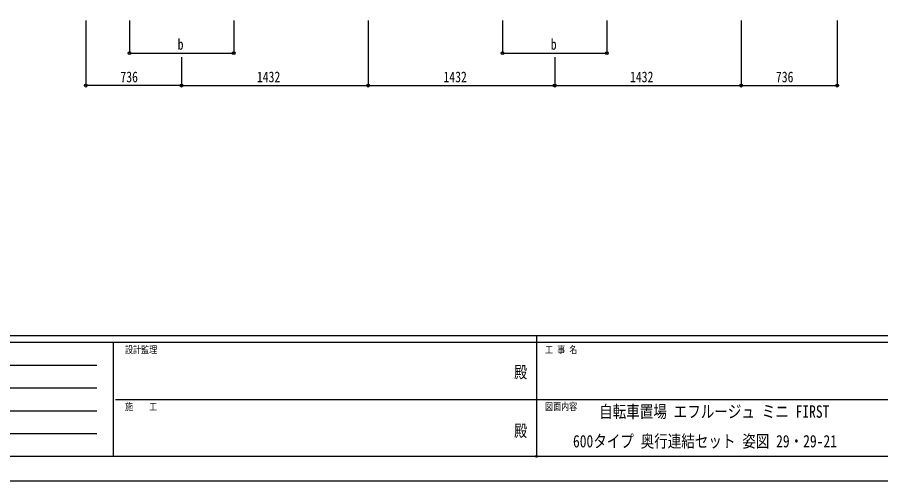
# Model space of a CAD drawing. Units: millimetres, scale not verified. Extents: x -10512 to 10512, y -7425 to 7425.
# Drawn here: x -3998 to 2630, y -7425 to -3866 of the extents above; entities that cross this region are included whole.
import ezdxf
from ezdxf.enums import TextEntityAlignment as Align

# ---------------------------------------------------------------- set-up
doc = ezdxf.new("R2010")
doc.units = ezdxf.units.MM
doc.header["$LTSCALE"] = 30
doc.header["$PDMODE"] = 32
doc.header["$PDSIZE"] = 15
for name, color, linetype in [('0-2_USER1', 3, 'Continuous'), ('0-6_YKK_D', 6, 'Continuous'), ('0-7_YKK_ZWAK', 7, 'Continuous')]:
    doc.layers.add(name, color=color, linetype=linetype)
doc.styles.add('ＭＳ ゴシック', font='')
doc.styles.get('ＭＳ ゴシック').set_extended_font_data('MS Gothic')

msp = doc.modelspace()

# ---------------------------------------------------------------- linework, layer by layer
at = {"layer": '0-6_YKK_D'}
for p, q in [((-3472.92, -3890.74), (-3472.92, -4391.74)), ((-3137.12, -3890.74), (-3137.12, -4141.74)), ((-2337.12, -3890.74), (-2337.12, -4141.74)), ((-1304.92, -3890.74), (-1304.92, -4391.74)), ((-1304.92, -3890.74), (-1304.92, -4391.74)), ((-273.12, -3890.74), (-273.12, -4141.74)), ((526.88, -3890.74), (526.88, -4141.74)), ((1559.08, -3890.74), (1559.08, -4391.74)), ((1559.08, -3890.74), (1559.08, -4391.74)), ((2295.08, -3890.74), (2295.08, -4391.74)), ((-3137.12, -4140.74), (-2337.12, -4140.74)), ((-2736.92, -4172.24), (-2736.92, -4391.74)), ((-2736.92, -4172.24), (-2736.92, -4391.74)), ((-273.12, -4140.74), (526.88, -4140.74)), ((127.08, -4172.24), (127.08, -4391.74)), ((127.08, -4172.24), (127.08, -4391.74)), ((-2736.92, -4390.74), (-3472.92, -4390.74)), ((-2736.92, -4390.74), (-1304.92, -4390.74)), ((-1304.92, -4390.74), (127.08, -4390.74)), ((127.08, -4390.74), (1559.08, -4390.74)), ((1559.08, -4390.74), (2295.08, -4390.74))]:
    msp.add_line(p, q, dxfattribs=at)
for centre in [(-3137.12, -4140.74), (-2337.12, -4140.74), (-273.12, -4140.74), (526.88, -4140.74), (-3472.92, -4390.74), (-2736.92, -4390.74), (-2736.92, -4390.74), (-1304.92, -4390.74), (-1304.92, -4390.74), (127.08, -4390.74), (127.08, -4390.74), (1559.08, -4390.74), (1559.08, -4390.74), (2295.08, -4390.74)]:
    msp.add_circle(centre, 10.62, dxfattribs=at)
at = {"layer": '0-7_YKK_ZWAK'}
for p, q in [((9737.55, -6312.5), (-9762.45, -6312.5)), ((-3262.45, -6362.5), (-9762.45, -6362.5)), ((-3262.45, -6362.5), (-3262.45, -7237.5)), ((-12.45, -6362.5), (-3262.45, -6362.5)), ((-12.45, -6312.5), (-12.45, -7237.5)), ((3237.55, -6362.5), (-12.45, -6362.5)), ((-9656.2, -6537.5), (-3387.45, -6537.5)), ((-9656.2, -6712.5), (-3387.45, -6712.5)), ((-3243.7, -6800), (-12.45, -6800)), ((-12.45, -6800), (3237.55, -6800)), ((-9656.2, -6887.5), (-3387.45, -6887.5)), ((-9656.2, -7062.5), (-3387.45, -7062.5)), ((-9762.45, -7237.5), (-3262.45, -7237.5)), ((-3262.45, -7237.5), (-12.45, -7237.5)), ((-12.45, -7237.5), (3237.55, -7237.5))]:
    msp.add_line(p, q, dxfattribs=at)
msp.add_lwpolyline([(-10512.5, -7425), (10512.5, -7425), (10512.5, 7425), (-10512.5, 7425)], close=True, dxfattribs=at)
msp.add_point((-12.45, -7237.5), dxfattribs=at)

# ---------------------------------------------------------------- texts
at = {"layer": '0-2_USER1', "style": 'ＭＳ ゴシック', "width": 0.8}
for s, p in [('自転車置場 エフルージュ ミニ FIRST', (468.55, -6970)), ('600タイプ 奥行連結セット 姿図 29・29-21', (267.48, -7197.5))]:
    msp.add_text(s, height=95.31, dxfattribs=at).set_placement(p, align=Align.BOTTOM_LEFT)
at = {"layer": '0-6_YKK_D', "style": 'ＭＳ ゴシック', "width": 0.8}
for s, p in [('b', (-2767.12, -4139.74)), ('b', (96.88, -4139.74)), ('736', (-3206.92, -4389.74)), ('1432', (-2158.92, -4389.74)), ('1432', (-726.92, -4389.74)), ('1432', (705.08, -4389.74)), ('736', (1825.08, -4389.74))]:
    msp.add_text(s, height=82.48, dxfattribs=at).set_placement(p, align=Align.BOTTOM_LEFT)
at = {"layer": '0-7_YKK_ZWAK', "style": 'ＭＳ ゴシック', "width": 0.8}
for s, height, p in [('設計監理', 54.99, (-3170.78, -6462.5)), ('工 事 名', 54.99, (53.17, -6462.5)), ('殿', 91.64, (-184.17, -6664.58)), ('施\u3000\u3000工', 54.99, (-3170.78, -6900)), ('図面内容', 54.99, (53.17, -6900)), ('殿', 91.64, (-184.17, -7114.58))]:
    msp.add_text(s, height=height, dxfattribs=at).set_placement(p, align=Align.BOTTOM_LEFT)

doc.saveas('drawing.dxf')
